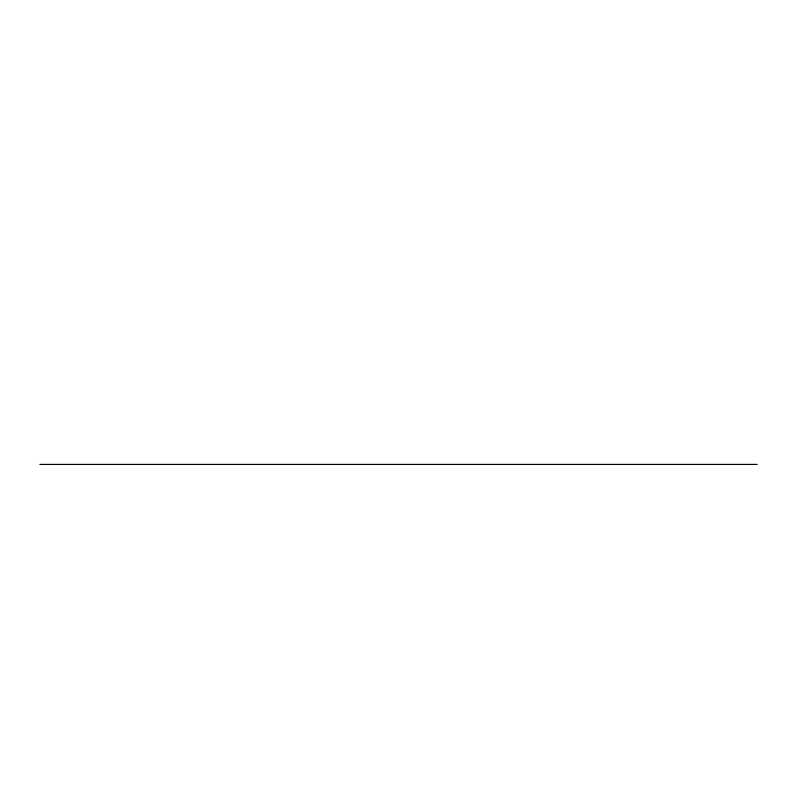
<?xml version="1.0" encoding="UTF-8"?>
<svg xmlns="http://www.w3.org/2000/svg" width="797" height="797" viewBox="0 0 797 797"><rect width="100%" height="100%" fill="white"/><g stroke="black" fill="none" stroke-linecap="round" stroke-linejoin="round"><path stroke-width="1.2" d="M39.85 464.412L757.15 464.412"/></g></svg>
